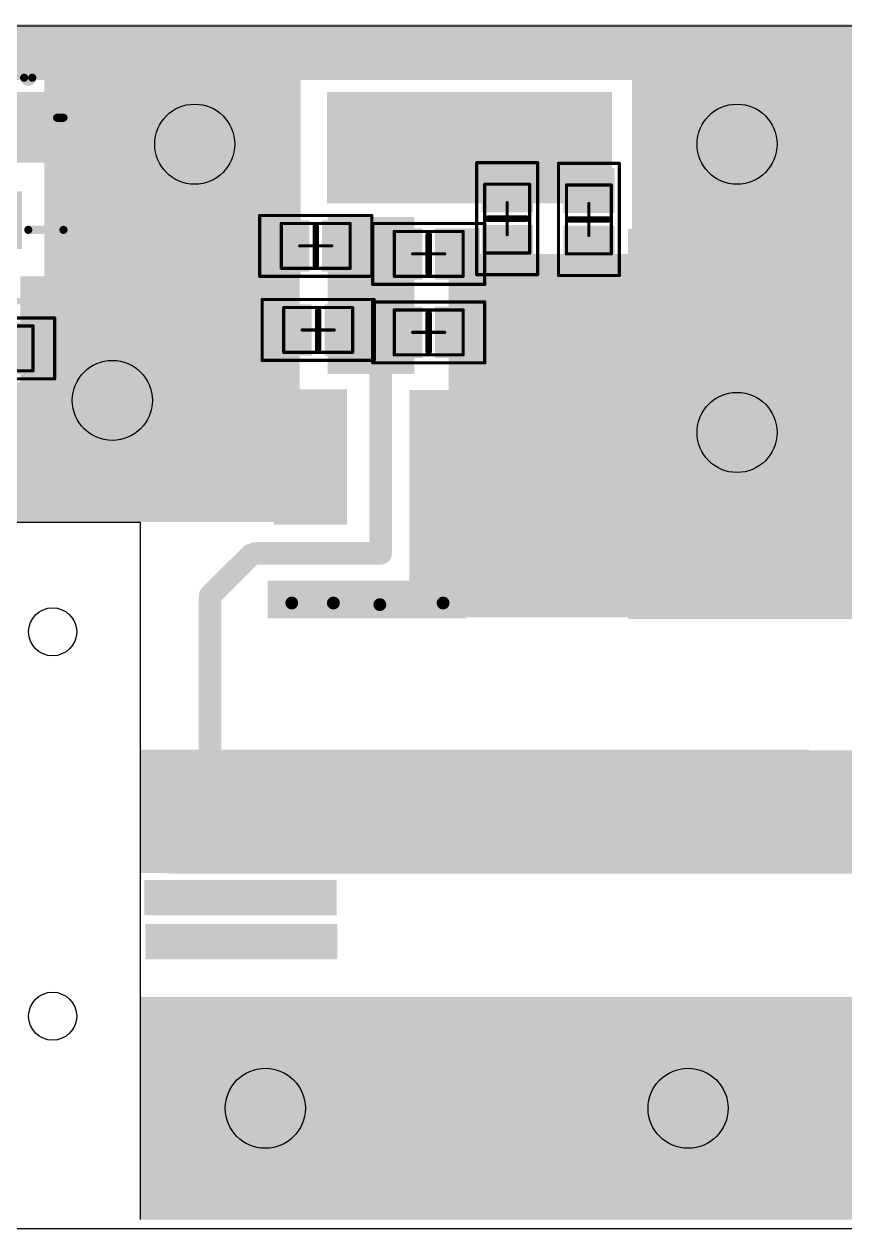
# Model space of a CAD drawing. Extents: x 280 to 426, y 216 to 306.
# Drawn here: x 375.56 to 401.18, y 216.01 to 253.63 of the extents above; entities that cross this region are included whole.
import ezdxf

# ---------------------------------------------------------------- set-up
doc = ezdxf.new("R2010")
doc.units = 0
doc.header["$MEASUREMENT"] = 0
doc.layers.get('0').update_dxf_attribs({"linetype": 'CONTINUOUS'})
for name, color, linetype in [('MECHANICAL13', 56, 'CONTINUOUS'), ('MECHANICAL15', 56, 'CONTINUOUS'), ('MULTILAYER', 9, 'CONTINUOUS'), ('TOPLAYER', 1, 'CONTINUOUS'), ('TOPOVERLAY', 2, 'CONTINUOUS'), ('TOPPASTE', 8, 'CONTINUOUS'), ('TOPSOLDER', 216, 'CONTINUOUS')]:
    doc.layers.add(name, color=color, linetype=linetype)

# ---------------------------------------------------------------- blocks, each defined once
blk = doc.blocks.new('6_0805_N_3')
at = {"layer": 'MECHANICAL13', "const_width": 0.1}
for points in [[(-1.074999, 0.700004), (1.075002, 0.700004)], [(-1.074999, -0.699996), (-1.074999, 0.700004)], [(1.075002, -0.699996), (1.075002, 0.700004)], [(-1.074999, -0.699996), (1.075002, -0.699996)]]:
    blk.add_lwpolyline(points, dxfattribs=at)
at = {"layer": 'MECHANICAL13', "const_width": 0.05}
for points in [[(-1.099998, 0.700004, 1), (-1.05, 0.700004, 1)], [(-1.099998, 0.700004, 1), (-1.05, 0.700004, 1)], [(1.050003, 0.700004, 1), (1.1, 0.700004, 1)], [(1.050003, 0.700004, 1), (1.1, 0.700004, 1)], [(-1.099998, -0.699996, 1), (-1.05, -0.699996, 1)], [(-1.099998, -0.699996, 1), (-1.05, -0.699996, 1)], [(1.050003, -0.699996, 1), (1.1, -0.699996, 1)], [(1.050003, -0.699996, 1), (1.1, -0.699996, 1)]]:
    blk.add_lwpolyline(points, format="xyb", close=True, dxfattribs=at)
at = {"layer": 'MECHANICAL15', "const_width": 0.1}
for points in [[(-1.749999, 0.950003), (1.750002, 0.950003)], [(-1.749999, -0.949996), (-1.749999, 0.950003)], [(1.750002, -0.949996), (1.750002, 0.950003)], [(0.000003, -0.499996), (0.000003, 0.500004)], [(-0.499999, 0.000003), (0.500002, 0.000003)], [(-1.749999, -0.949996), (1.750002, -0.949996)]]:
    blk.add_lwpolyline(points, dxfattribs=at)
at = {"layer": 'MECHANICAL15', "const_width": 0.05}
for points in [[(-1.774998, 0.950003, 1), (-1.725, 0.950003, 1)], [(-1.774998, 0.950003, 1), (-1.725, 0.950003, 1)], [(1.725003, 0.950003, 1), (1.775, 0.950003, 1)], [(1.725003, 0.950003, 1), (1.775, 0.950003, 1)], [(-0.024996, 0.500004, 1), (0.025001, 0.500004, 1)], [(-0.524998, 0.000003, 1), (-0.475, 0.000003, 1)], [(0.475003, 0.000003, 1), (0.525, 0.000003, 1)], [(-0.024996, -0.499996, 1), (0.025001, -0.499996, 1)], [(-1.774998, -0.949996, 1), (-1.725, -0.949996, 1)], [(-1.774998, -0.949996, 1), (-1.725, -0.949996, 1)], [(1.725003, -0.949996, 1), (1.775, -0.949996, 1)], [(1.725003, -0.949996, 1), (1.775, -0.949996, 1)]]:
    blk.add_lwpolyline(points, format="xyb", close=True, dxfattribs=at)
at = {"layer": 'TOPLAYER'}
for points in [[(-0.299999, -0.699996), (-0.299999, 0.700001), (-1.499997, -0.699996), (-1.499997, 0.700001)], [(1.5, -0.699996), (1.5, 0.700001), (0.300002, -0.699996), (0.300002, 0.700001)]]:
    blk.add_solid(points, dxfattribs=at)
at = {"layer": 'TOPOVERLAY', "const_width": 0.2}
blk.add_lwpolyline([(0, -0.599999), (0, 0.599999)], dxfattribs=at)
at = {"layer": 'TOPOVERLAY', "const_width": 0.1}
for points in [[(-0.05, 0.599999, 1), (0.05, 0.599999, 1)], [(-0.05, -0.599999, 1), (0.05, -0.599999, 1)]]:
    blk.add_lwpolyline(points, format="xyb", close=True, dxfattribs=at)
at = {"layer": 'TOPPASTE'}
for points in [[(-0.299999, -0.699996), (-0.299999, 0.700001), (-1.499997, -0.699996), (-1.499997, 0.700001)], [(1.5, -0.699996), (1.5, 0.700001), (0.300002, -0.699996), (0.300002, 0.700001)]]:
    blk.add_solid(points, dxfattribs=at)
at = {"layer": 'TOPSOLDER'}
for points in [[(-0.198399, -0.801596), (-0.198399, 0.801601), (-1.601597, -0.801596), (-1.601597, 0.801601)], [(1.6016, -0.801596), (1.6016, 0.801601), (0.198402, -0.801596), (0.198402, 0.801601)]]:
    blk.add_solid(points, dxfattribs=at)
blk = doc.blocks.new('RES_ADJ_SMD_3PIN_V_L4_80_3')
at = {"layer": 'TOPLAYER'}
for points in [[(-0.599935, 0.449961), (-0.599935, 2.449957), (-1.899933, 0.449961), (-1.899933, 2.449957)], [(1.899933, 0.449961), (1.899933, 2.449957), (0.599935, 0.449961), (0.599935, 2.449957)], [(0.999998, -2.249957), (0.999998, -0.649961), (-0.999998, -2.249957), (-0.999998, -0.649961)]]:
    blk.add_solid(points, dxfattribs=at)
at = {"layer": 'TOPOVERLAY'}
for points, const_width in [([(1.426972, 2.999867, 1), (1.172972, 2.999867, 1)], 0.254), ([(1.109472, 2.999867, 1), (1.236472, 2.999867, 1)], 0.127), ([(1.363472, 2.999867, 1), (1.490472, 2.999867, 1)], 0.127), ([(-2.463521, 1.750009, 1), (-2.336521, 1.750009, 1)], 0.127), ([(-2.463495, 1.750009, 1), (-2.336495, 1.750009, 1)], 0.127), ([(-2.263496, 1.750009, 1), (-2.136496, 1.750009, 1)], 0.127), ([(-0.363499, 1.75006, 1), (-0.236499, 1.75006, 1)], 0.127), ([(0.236499, 1.75006, 1), (0.363499, 1.75006, 1)], 0.127), ([(2.136496, 1.750035, 1), (2.263496, 1.750035, 1)], 0.127), ([(2.336495, 1.750035, 1), (2.463495, 1.750035, 1)], 0.127), ([(2.336495, 1.749984, 1), (2.463495, 1.749984, 1)], 0.127), ([(-2.463521, -1.750035, 1), (-2.336521, -1.750035, 1)], 0.127), ([(-2.463521, -1.750035, 1), (-2.336521, -1.750035, 1)], 0.127), ([(-1.363523, -1.750035, 1), (-1.236523, -1.750035, 1)], 0.127), ([(1.236497, -1.750035, 1), (1.363497, -1.750035, 1)], 0.127), ([(2.336495, -1.750035, 1), (2.463495, -1.750035, 1)], 0.127), ([(2.336495, -1.75006, 1), (2.463495, -1.75006, 1)], 0.127)]:
    blk.add_lwpolyline(points, format="xyb", close=True, dxfattribs=dict(at, const_width=const_width))
at = {"layer": 'TOPOVERLAY', "const_width": 0.254}
for points in [[(-2.400021, -1.750035), (-2.400021, 1.750009)], [(-2.399995, 1.750009), (-2.199996, 1.750009)], [(-0.299999, 1.75006), (0.299999, 1.75006)], [(2.199996, 1.750035), (2.399995, 1.750035)], [(2.399995, -1.75006), (2.399995, 1.749984)], [(-2.400021, -1.750035), (-1.300023, -1.750035)], [(1.299997, -1.750035), (2.399995, -1.750035)]]:
    blk.add_lwpolyline(points, dxfattribs=at)
at = {"layer": 'TOPPASTE'}
for points in [[(-0.599935, 0.449961), (-0.599935, 2.449957), (-1.899933, 0.449961), (-1.899933, 2.449957)], [(1.899933, 0.449961), (1.899933, 2.449957), (0.599935, 0.449961), (0.599935, 2.449957)], [(0.999998, -2.249957), (0.999998, -0.649961), (-0.999998, -2.249957), (-0.999998, -0.649961)]]:
    blk.add_solid(points, dxfattribs=at)
at = {"layer": 'TOPSOLDER'}
for points in [[(-0.498335, 0.348361), (-0.498335, 2.551557), (-2.001533, 0.348361), (-2.001533, 2.551557)], [(2.001533, 0.348361), (2.001533, 2.551557), (0.498335, 0.348361), (0.498335, 2.551557)], [(1.101598, -2.351557), (1.101598, -0.548361), (-1.101598, -2.351557), (-1.101598, -0.548361)]]:
    blk.add_solid(points, dxfattribs=at)
blk = doc.blocks.new('6_0805_N_10')
at = {"layer": 'MECHANICAL13', "const_width": 0.1}
for points in [[(1.075002, 0.700004), (-1.074999, 0.700004)], [(-1.074999, -0.699996), (-1.074999, 0.700004)], [(1.075002, -0.699996), (1.075002, 0.700004)], [(1.075002, -0.699996), (-1.074999, -0.699996)]]:
    blk.add_lwpolyline(points, dxfattribs=at)
at = {"layer": 'MECHANICAL13', "const_width": 0.05}
for points in [[(-1.099998, 0.700004, 1), (-1.05, 0.700004, 1)], [(-1.099998, 0.700004, 1), (-1.05, 0.700004, 1)], [(1.050003, 0.700004, 1), (1.1, 0.700004, 1)], [(1.050003, 0.700004, 1), (1.1, 0.700004, 1)], [(-1.099998, -0.699996, 1), (-1.05, -0.699996, 1)], [(-1.099998, -0.699996, 1), (-1.05, -0.699996, 1)], [(1.050003, -0.699996, 1), (1.1, -0.699996, 1)], [(1.050003, -0.699996, 1), (1.1, -0.699996, 1)]]:
    blk.add_lwpolyline(points, format="xyb", close=True, dxfattribs=at)
at = {"layer": 'MECHANICAL15', "const_width": 0.1}
for points in [[(1.750002, 0.950003), (-1.749999, 0.950003)], [(-1.749999, -0.949996), (-1.749999, 0.950003)], [(1.750002, -0.949996), (1.750002, 0.950003)], [(0.000003, -0.499996), (0.000003, 0.500004)], [(0.500002, 0.000003), (-0.499999, 0.000003)], [(1.750002, -0.949996), (-1.749999, -0.949996)]]:
    blk.add_lwpolyline(points, dxfattribs=at)
at = {"layer": 'MECHANICAL15', "const_width": 0.05}
for points in [[(-1.774998, 0.950003, 1), (-1.725, 0.950003, 1)], [(-1.774998, 0.950003, 1), (-1.725, 0.950003, 1)], [(1.725003, 0.950003, 1), (1.775, 0.950003, 1)], [(1.725003, 0.950003, 1), (1.775, 0.950003, 1)], [(-0.024996, 0.500004, 1), (0.025001, 0.500004, 1)], [(-0.524998, 0.000003, 1), (-0.475, 0.000003, 1)], [(0.475003, 0.000003, 1), (0.525, 0.000003, 1)], [(-0.024996, -0.499996, 1), (0.025001, -0.499996, 1)], [(-1.774998, -0.949996, 1), (-1.725, -0.949996, 1)], [(-1.774998, -0.949996, 1), (-1.725, -0.949996, 1)], [(1.725003, -0.949996, 1), (1.775, -0.949996, 1)], [(1.725003, -0.949996, 1), (1.775, -0.949996, 1)]]:
    blk.add_lwpolyline(points, format="xyb", close=True, dxfattribs=at)
at = {"layer": 'TOPLAYER'}
for points in [[(-0.299999, -0.699996), (-0.299999, 0.700001), (-1.499997, -0.699996), (-1.499997, 0.700001)], [(1.5, -0.699996), (1.5, 0.700001), (0.300002, -0.699996), (0.300002, 0.700001)]]:
    blk.add_solid(points, dxfattribs=at)
at = {"layer": 'TOPOVERLAY', "const_width": 0.2}
blk.add_lwpolyline([(0, -0.599999), (0, 0.599999)], dxfattribs=at)
at = {"layer": 'TOPOVERLAY', "const_width": 0.1}
for points in [[(-0.05, 0.599999, 1), (0.05, 0.599999, 1)], [(-0.05, -0.599999, 1), (0.05, -0.599999, 1)]]:
    blk.add_lwpolyline(points, format="xyb", close=True, dxfattribs=at)
at = {"layer": 'TOPPASTE'}
for points in [[(-0.299999, -0.699996), (-0.299999, 0.700001), (-1.499997, -0.699996), (-1.499997, 0.700001)], [(1.5, -0.699996), (1.5, 0.700001), (0.300002, -0.699996), (0.300002, 0.700001)]]:
    blk.add_solid(points, dxfattribs=at)
at = {"layer": 'TOPSOLDER'}
for points in [[(-0.198399, -0.801596), (-0.198399, 0.801601), (-1.601597, -0.801596), (-1.601597, 0.801601)], [(1.6016, -0.801596), (1.6016, 0.801601), (0.198402, -0.801596), (0.198402, 0.801601)]]:
    blk.add_solid(points, dxfattribs=at)
blk = doc.blocks.new('6_0805_N_11')
at = {"layer": 'MECHANICAL13', "const_width": 0.1}
for points in [[(1.075002, 0.700004), (-1.074999, 0.700004)], [(-1.074999, -0.699996), (-1.074999, 0.700004)], [(1.075002, -0.699996), (1.075002, 0.700004)], [(1.075002, -0.699996), (-1.074999, -0.699996)]]:
    blk.add_lwpolyline(points, dxfattribs=at)
at = {"layer": 'MECHANICAL13', "const_width": 0.05}
for points in [[(-1.099998, 0.700004, 1), (-1.05, 0.700004, 1)], [(-1.099998, 0.700004, 1), (-1.05, 0.700004, 1)], [(1.050003, 0.700004, 1), (1.1, 0.700004, 1)], [(1.050003, 0.700004, 1), (1.1, 0.700004, 1)], [(-1.099998, -0.699996, 1), (-1.05, -0.699996, 1)], [(-1.099998, -0.699996, 1), (-1.05, -0.699996, 1)], [(1.050003, -0.699996, 1), (1.1, -0.699996, 1)], [(1.050003, -0.699996, 1), (1.1, -0.699996, 1)]]:
    blk.add_lwpolyline(points, format="xyb", close=True, dxfattribs=at)
at = {"layer": 'MECHANICAL15', "const_width": 0.1}
for points in [[(1.750002, 0.950003), (-1.749999, 0.950003)], [(-1.749999, -0.949996), (-1.749999, 0.950003)], [(1.750002, -0.949996), (1.750002, 0.950003)], [(0.000003, -0.499996), (0.000003, 0.500004)], [(0.500002, 0.000003), (-0.499999, 0.000003)], [(1.750002, -0.949996), (-1.749999, -0.949996)]]:
    blk.add_lwpolyline(points, dxfattribs=at)
at = {"layer": 'MECHANICAL15', "const_width": 0.05}
for points in [[(-1.774998, 0.950003, 1), (-1.725, 0.950003, 1)], [(-1.774998, 0.950003, 1), (-1.725, 0.950003, 1)], [(1.725003, 0.950003, 1), (1.775, 0.950003, 1)], [(1.725003, 0.950003, 1), (1.775, 0.950003, 1)], [(-0.024996, 0.500004, 1), (0.025001, 0.500004, 1)], [(-0.524998, 0.000003, 1), (-0.475, 0.000003, 1)], [(0.475003, 0.000003, 1), (0.525, 0.000003, 1)], [(-0.024996, -0.499996, 1), (0.025001, -0.499996, 1)], [(-1.774998, -0.949996, 1), (-1.725, -0.949996, 1)], [(-1.774998, -0.949996, 1), (-1.725, -0.949996, 1)], [(1.725003, -0.949996, 1), (1.775, -0.949996, 1)], [(1.725003, -0.949996, 1), (1.775, -0.949996, 1)]]:
    blk.add_lwpolyline(points, format="xyb", close=True, dxfattribs=at)
at = {"layer": 'TOPLAYER'}
for points in [[(-0.299999, -0.699996), (-0.299999, 0.700001), (-1.499997, -0.699996), (-1.499997, 0.700001)], [(1.5, -0.699996), (1.5, 0.700001), (0.300002, -0.699996), (0.300002, 0.700001)]]:
    blk.add_solid(points, dxfattribs=at)
at = {"layer": 'TOPOVERLAY', "const_width": 0.2}
blk.add_lwpolyline([(0, -0.599999), (0, 0.599999)], dxfattribs=at)
at = {"layer": 'TOPOVERLAY', "const_width": 0.1}
for points in [[(-0.05, 0.599999, 1), (0.05, 0.599999, 1)], [(-0.05, -0.599999, 1), (0.05, -0.599999, 1)]]:
    blk.add_lwpolyline(points, format="xyb", close=True, dxfattribs=at)
at = {"layer": 'TOPPASTE'}
for points in [[(-0.299999, -0.699996), (-0.299999, 0.700001), (-1.499997, -0.699996), (-1.499997, 0.700001)], [(1.5, -0.699996), (1.5, 0.700001), (0.300002, -0.699996), (0.300002, 0.700001)]]:
    blk.add_solid(points, dxfattribs=at)
at = {"layer": 'TOPSOLDER'}
for points in [[(-0.198399, -0.801596), (-0.198399, 0.801601), (-1.601597, -0.801596), (-1.601597, 0.801601)], [(1.6016, -0.801596), (1.6016, 0.801601), (0.198402, -0.801596), (0.198402, 0.801601)]]:
    blk.add_solid(points, dxfattribs=at)
blk = doc.blocks.new('6_0805_N_12')
at = {"layer": 'MECHANICAL13', "const_width": 0.1}
for points in [[(1.075002, 0.700004), (-1.074999, 0.700004)], [(-1.074999, 0.700004), (-1.074999, -0.699996)], [(1.075002, 0.700004), (1.075002, -0.699996)], [(1.075002, -0.699996), (-1.074999, -0.699996)]]:
    blk.add_lwpolyline(points, dxfattribs=at)
at = {"layer": 'MECHANICAL13', "const_width": 0.05}
for points in [[(-1.099998, 0.700004, 1), (-1.05, 0.700004, 1)], [(-1.099998, 0.700004, 1), (-1.05, 0.700004, 1)], [(1.050003, 0.700004, 1), (1.1, 0.700004, 1)], [(1.050003, 0.700004, 1), (1.1, 0.700004, 1)], [(-1.099998, -0.699996, 1), (-1.05, -0.699996, 1)], [(-1.099998, -0.699996, 1), (-1.05, -0.699996, 1)], [(1.050003, -0.699996, 1), (1.1, -0.699996, 1)], [(1.050003, -0.699996, 1), (1.1, -0.699996, 1)]]:
    blk.add_lwpolyline(points, format="xyb", close=True, dxfattribs=at)
at = {"layer": 'MECHANICAL15', "const_width": 0.1}
for points in [[(1.750002, 0.950003), (-1.749999, 0.950003)], [(-1.749999, 0.950003), (-1.749999, -0.949996)], [(1.750002, 0.950003), (1.750002, -0.949996)], [(0.000003, 0.500004), (0.000003, -0.499996)], [(0.500002, 0.000003), (-0.499999, 0.000003)], [(1.750002, -0.949996), (-1.749999, -0.949996)]]:
    blk.add_lwpolyline(points, dxfattribs=at)
at = {"layer": 'MECHANICAL15', "const_width": 0.05}
for points in [[(-1.774998, 0.950003, 1), (-1.725, 0.950003, 1)], [(-1.774998, 0.950003, 1), (-1.725, 0.950003, 1)], [(1.725003, 0.950003, 1), (1.775, 0.950003, 1)], [(1.725003, 0.950003, 1), (1.775, 0.950003, 1)], [(-0.024996, 0.500004, 1), (0.025001, 0.500004, 1)], [(-0.524998, 0.000003, 1), (-0.475, 0.000003, 1)], [(0.475003, 0.000003, 1), (0.525, 0.000003, 1)], [(-0.024996, -0.499996, 1), (0.025001, -0.499996, 1)], [(-1.774998, -0.949996, 1), (-1.725, -0.949996, 1)], [(-1.774998, -0.949996, 1), (-1.725, -0.949996, 1)], [(1.725003, -0.949996, 1), (1.775, -0.949996, 1)], [(1.725003, -0.949996, 1), (1.775, -0.949996, 1)]]:
    blk.add_lwpolyline(points, format="xyb", close=True, dxfattribs=at)
at = {"layer": 'TOPLAYER'}
for points in [[(-0.299999, -0.699996), (-0.299999, 0.700001), (-1.499997, -0.699996), (-1.499997, 0.700001)], [(1.5, -0.699996), (1.5, 0.700001), (0.300002, -0.699996), (0.300002, 0.700001)]]:
    blk.add_solid(points, dxfattribs=at)
at = {"layer": 'TOPOVERLAY', "const_width": 0.2}
blk.add_lwpolyline([(0, 0.599999), (0, -0.599999)], dxfattribs=at)
at = {"layer": 'TOPOVERLAY', "const_width": 0.1}
for points in [[(-0.05, 0.599999, 1), (0.05, 0.599999, 1)], [(-0.05, -0.599999, 1), (0.05, -0.599999, 1)]]:
    blk.add_lwpolyline(points, format="xyb", close=True, dxfattribs=at)
at = {"layer": 'TOPPASTE'}
for points in [[(-0.299999, -0.699996), (-0.299999, 0.700001), (-1.499997, -0.699996), (-1.499997, 0.700001)], [(1.5, -0.699996), (1.5, 0.700001), (0.300002, -0.699996), (0.300002, 0.700001)]]:
    blk.add_solid(points, dxfattribs=at)
at = {"layer": 'TOPSOLDER'}
for points in [[(-0.198399, -0.801596), (-0.198399, 0.801601), (-1.601597, -0.801596), (-1.601597, 0.801601)], [(1.6016, -0.801596), (1.6016, 0.801601), (0.198402, -0.801596), (0.198402, 0.801601)]]:
    blk.add_solid(points, dxfattribs=at)
blk = doc.blocks.new('6_0805_N_13')
at = {"layer": 'MECHANICAL13', "const_width": 0.1}
for points in [[(1.075002, 0.700004), (-1.074999, 0.700004)], [(-1.074999, 0.700004), (-1.074999, -0.699996)], [(1.075002, 0.700004), (1.075002, -0.699996)], [(1.075002, -0.699996), (-1.074999, -0.699996)]]:
    blk.add_lwpolyline(points, dxfattribs=at)
at = {"layer": 'MECHANICAL13', "const_width": 0.05}
for points in [[(-1.099998, 0.700004, 1), (-1.05, 0.700004, 1)], [(-1.099998, 0.700004, 1), (-1.05, 0.700004, 1)], [(1.050003, 0.700004, 1), (1.1, 0.700004, 1)], [(1.050003, 0.700004, 1), (1.1, 0.700004, 1)], [(-1.099998, -0.699996, 1), (-1.05, -0.699996, 1)], [(-1.099998, -0.699996, 1), (-1.05, -0.699996, 1)], [(1.050003, -0.699996, 1), (1.1, -0.699996, 1)], [(1.050003, -0.699996, 1), (1.1, -0.699996, 1)]]:
    blk.add_lwpolyline(points, format="xyb", close=True, dxfattribs=at)
at = {"layer": 'MECHANICAL15', "const_width": 0.1}
for points in [[(1.750002, 0.950003), (-1.749999, 0.950003)], [(-1.749999, 0.950003), (-1.749999, -0.949996)], [(1.750002, 0.950003), (1.750002, -0.949996)], [(0.000003, 0.500004), (0.000003, -0.499996)], [(0.500002, 0.000003), (-0.499999, 0.000003)], [(1.750002, -0.949996), (-1.749999, -0.949996)]]:
    blk.add_lwpolyline(points, dxfattribs=at)
at = {"layer": 'MECHANICAL15', "const_width": 0.05}
for points in [[(-1.774998, 0.950003, 1), (-1.725, 0.950003, 1)], [(-1.774998, 0.950003, 1), (-1.725, 0.950003, 1)], [(1.725003, 0.950003, 1), (1.775, 0.950003, 1)], [(1.725003, 0.950003, 1), (1.775, 0.950003, 1)], [(-0.024996, 0.500004, 1), (0.025001, 0.500004, 1)], [(-0.524998, 0.000003, 1), (-0.475, 0.000003, 1)], [(0.475003, 0.000003, 1), (0.525, 0.000003, 1)], [(-0.024996, -0.499996, 1), (0.025001, -0.499996, 1)], [(-1.774998, -0.949996, 1), (-1.725, -0.949996, 1)], [(-1.774998, -0.949996, 1), (-1.725, -0.949996, 1)], [(1.725003, -0.949996, 1), (1.775, -0.949996, 1)], [(1.725003, -0.949996, 1), (1.775, -0.949996, 1)]]:
    blk.add_lwpolyline(points, format="xyb", close=True, dxfattribs=at)
at = {"layer": 'TOPLAYER'}
for points in [[(-0.299999, -0.699996), (-0.299999, 0.700001), (-1.499997, -0.699996), (-1.499997, 0.700001)], [(1.5, -0.699996), (1.5, 0.700001), (0.300002, -0.699996), (0.300002, 0.700001)]]:
    blk.add_solid(points, dxfattribs=at)
at = {"layer": 'TOPOVERLAY', "const_width": 0.2}
blk.add_lwpolyline([(0, 0.599999), (0, -0.599999)], dxfattribs=at)
at = {"layer": 'TOPOVERLAY', "const_width": 0.1}
for points in [[(-0.05, 0.599999, 1), (0.05, 0.599999, 1)], [(-0.05, -0.599999, 1), (0.05, -0.599999, 1)]]:
    blk.add_lwpolyline(points, format="xyb", close=True, dxfattribs=at)
at = {"layer": 'TOPPASTE'}
for points in [[(-0.299999, -0.699996), (-0.299999, 0.700001), (-1.499997, -0.699996), (-1.499997, 0.700001)], [(1.5, -0.699996), (1.5, 0.700001), (0.300002, -0.699996), (0.300002, 0.700001)]]:
    blk.add_solid(points, dxfattribs=at)
at = {"layer": 'TOPSOLDER'}
for points in [[(-0.198399, -0.801596), (-0.198399, 0.801601), (-1.601597, -0.801596), (-1.601597, 0.801601)], [(1.6016, -0.801596), (1.6016, 0.801601), (0.198402, -0.801596), (0.198402, 0.801601)]]:
    blk.add_solid(points, dxfattribs=at)
blk = doc.blocks.new('6_0805_N_14')
at = {"layer": 'MECHANICAL13', "const_width": 0.1}
for points in [[(1.075002, 0.700004), (-1.074999, 0.700004)], [(-1.074999, 0.700004), (-1.074999, -0.699996)], [(1.075002, 0.700004), (1.075002, -0.699996)], [(1.075002, -0.699996), (-1.074999, -0.699996)]]:
    blk.add_lwpolyline(points, dxfattribs=at)
at = {"layer": 'MECHANICAL13', "const_width": 0.05}
for points in [[(-1.099998, 0.700004, 1), (-1.05, 0.700004, 1)], [(-1.099998, 0.700004, 1), (-1.05, 0.700004, 1)], [(1.050003, 0.700004, 1), (1.1, 0.700004, 1)], [(1.050003, 0.700004, 1), (1.1, 0.700004, 1)], [(-1.099998, -0.699996, 1), (-1.05, -0.699996, 1)], [(-1.099998, -0.699996, 1), (-1.05, -0.699996, 1)], [(1.050003, -0.699996, 1), (1.1, -0.699996, 1)], [(1.050003, -0.699996, 1), (1.1, -0.699996, 1)]]:
    blk.add_lwpolyline(points, format="xyb", close=True, dxfattribs=at)
at = {"layer": 'MECHANICAL15', "const_width": 0.1}
for points in [[(1.750002, 0.950003), (-1.749999, 0.950003)], [(-1.749999, 0.950003), (-1.749999, -0.949996)], [(1.750002, 0.950003), (1.750002, -0.949996)], [(0.000003, 0.500004), (0.000003, -0.499996)], [(0.500002, 0.000003), (-0.499999, 0.000003)], [(1.750002, -0.949996), (-1.749999, -0.949996)]]:
    blk.add_lwpolyline(points, dxfattribs=at)
at = {"layer": 'MECHANICAL15', "const_width": 0.05}
for points in [[(-1.774998, 0.950003, 1), (-1.725, 0.950003, 1)], [(-1.774998, 0.950003, 1), (-1.725, 0.950003, 1)], [(1.725003, 0.950003, 1), (1.775, 0.950003, 1)], [(1.725003, 0.950003, 1), (1.775, 0.950003, 1)], [(-0.024996, 0.500004, 1), (0.025001, 0.500004, 1)], [(-0.524998, 0.000003, 1), (-0.475, 0.000003, 1)], [(0.475003, 0.000003, 1), (0.525, 0.000003, 1)], [(-0.024996, -0.499996, 1), (0.025001, -0.499996, 1)], [(-1.774998, -0.949996, 1), (-1.725, -0.949996, 1)], [(-1.774998, -0.949996, 1), (-1.725, -0.949996, 1)], [(1.725003, -0.949996, 1), (1.775, -0.949996, 1)], [(1.725003, -0.949996, 1), (1.775, -0.949996, 1)]]:
    blk.add_lwpolyline(points, format="xyb", close=True, dxfattribs=at)
at = {"layer": 'TOPLAYER'}
for points in [[(-0.299999, -0.699996), (-0.299999, 0.700001), (-1.499997, -0.699996), (-1.499997, 0.700001)], [(1.5, -0.699996), (1.5, 0.700001), (0.300002, -0.699996), (0.300002, 0.700001)]]:
    blk.add_solid(points, dxfattribs=at)
at = {"layer": 'TOPOVERLAY', "const_width": 0.2}
blk.add_lwpolyline([(0, 0.599999), (0, -0.599999)], dxfattribs=at)
at = {"layer": 'TOPOVERLAY', "const_width": 0.1}
for points in [[(-0.05, 0.599999, 1), (0.05, 0.599999, 1)], [(-0.05, -0.599999, 1), (0.05, -0.599999, 1)]]:
    blk.add_lwpolyline(points, format="xyb", close=True, dxfattribs=at)
at = {"layer": 'TOPPASTE'}
for points in [[(-0.299999, -0.699996), (-0.299999, 0.700001), (-1.499997, -0.699996), (-1.499997, 0.700001)], [(1.5, -0.699996), (1.5, 0.700001), (0.300002, -0.699996), (0.300002, 0.700001)]]:
    blk.add_solid(points, dxfattribs=at)
at = {"layer": 'TOPSOLDER'}
for points in [[(-0.198399, -0.801596), (-0.198399, 0.801601), (-1.601597, -0.801596), (-1.601597, 0.801601)], [(1.6016, -0.801596), (1.6016, 0.801601), (0.198402, -0.801596), (0.198402, 0.801601)]]:
    blk.add_solid(points, dxfattribs=at)
blk = doc.blocks.new('6_0805_N_15')
at = {"layer": 'MECHANICAL13', "const_width": 0.1}
for points in [[(1.075002, 0.700004), (-1.074999, 0.700004)], [(-1.074999, 0.700004), (-1.074999, -0.699996)], [(1.075002, 0.700004), (1.075002, -0.699996)], [(1.075002, -0.699996), (-1.074999, -0.699996)]]:
    blk.add_lwpolyline(points, dxfattribs=at)
at = {"layer": 'MECHANICAL13', "const_width": 0.05}
for points in [[(-1.099998, 0.700004, 1), (-1.05, 0.700004, 1)], [(-1.099998, 0.700004, 1), (-1.05, 0.700004, 1)], [(1.050003, 0.700004, 1), (1.1, 0.700004, 1)], [(1.050003, 0.700004, 1), (1.1, 0.700004, 1)], [(-1.099998, -0.699996, 1), (-1.05, -0.699996, 1)], [(-1.099998, -0.699996, 1), (-1.05, -0.699996, 1)], [(1.050003, -0.699996, 1), (1.1, -0.699996, 1)], [(1.050003, -0.699996, 1), (1.1, -0.699996, 1)]]:
    blk.add_lwpolyline(points, format="xyb", close=True, dxfattribs=at)
at = {"layer": 'MECHANICAL15', "const_width": 0.1}
for points in [[(1.750002, 0.950003), (-1.749999, 0.950003)], [(-1.749999, 0.950003), (-1.749999, -0.949996)], [(1.750002, 0.950003), (1.750002, -0.949996)], [(0.000003, 0.500004), (0.000003, -0.499996)], [(0.500002, 0.000003), (-0.499999, 0.000003)], [(1.750002, -0.949996), (-1.749999, -0.949996)]]:
    blk.add_lwpolyline(points, dxfattribs=at)
at = {"layer": 'MECHANICAL15', "const_width": 0.05}
for points in [[(-1.774998, 0.950003, 1), (-1.725, 0.950003, 1)], [(-1.774998, 0.950003, 1), (-1.725, 0.950003, 1)], [(1.725003, 0.950003, 1), (1.775, 0.950003, 1)], [(1.725003, 0.950003, 1), (1.775, 0.950003, 1)], [(-0.024996, 0.500004, 1), (0.025001, 0.500004, 1)], [(-0.524998, 0.000003, 1), (-0.475, 0.000003, 1)], [(0.475003, 0.000003, 1), (0.525, 0.000003, 1)], [(-0.024996, -0.499996, 1), (0.025001, -0.499996, 1)], [(-1.774998, -0.949996, 1), (-1.725, -0.949996, 1)], [(-1.774998, -0.949996, 1), (-1.725, -0.949996, 1)], [(1.725003, -0.949996, 1), (1.775, -0.949996, 1)], [(1.725003, -0.949996, 1), (1.775, -0.949996, 1)]]:
    blk.add_lwpolyline(points, format="xyb", close=True, dxfattribs=at)
at = {"layer": 'TOPLAYER'}
for points in [[(-0.299999, -0.699996), (-0.299999, 0.700001), (-1.499997, -0.699996), (-1.499997, 0.700001)], [(1.5, -0.699996), (1.5, 0.700001), (0.300002, -0.699996), (0.300002, 0.700001)]]:
    blk.add_solid(points, dxfattribs=at)
at = {"layer": 'TOPOVERLAY', "const_width": 0.2}
blk.add_lwpolyline([(0, 0.599999), (0, -0.599999)], dxfattribs=at)
at = {"layer": 'TOPOVERLAY', "const_width": 0.1}
for points in [[(-0.05, 0.599999, 1), (0.05, 0.599999, 1)], [(-0.05, -0.599999, 1), (0.05, -0.599999, 1)]]:
    blk.add_lwpolyline(points, format="xyb", close=True, dxfattribs=at)
at = {"layer": 'TOPPASTE'}
for points in [[(-0.299999, -0.699996), (-0.299999, 0.700001), (-1.499997, -0.699996), (-1.499997, 0.700001)], [(1.5, -0.699996), (1.5, 0.700001), (0.300002, -0.699996), (0.300002, 0.700001)]]:
    blk.add_solid(points, dxfattribs=at)
at = {"layer": 'TOPSOLDER'}
for points in [[(-0.198399, -0.801596), (-0.198399, 0.801601), (-1.601597, -0.801596), (-1.601597, 0.801601)], [(1.6016, -0.801596), (1.6016, 0.801601), (0.198402, -0.801596), (0.198402, 0.801601)]]:
    blk.add_solid(points, dxfattribs=at)

msp = doc.modelspace()

# ---------------------------------------------------------------- linework, layer by layer
at = {"linetype": 'Continuous'}
for p in [(373.963, 238.076), (379.188, 216.301)]:
    msp.add_line(p, (379.188, 238.076), dxfattribs=at)
msp.add_lwpolyline([(279.935, 253.575), (426.074, 253.575), (426.074, 216.01), (279.935, 216.01)], close=True, dxfattribs=at)
at = {"color": 3, "linetype": 'Continuous'}
for centre in [(380.885, 249.876), (397.813, 249.876), (378.313, 241.876), (397.813, 240.876), (383.088, 219.776), (396.285, 219.776)]:
    msp.add_circle(centre, 1.25, dxfattribs=at)
at = {"color": 1, "linetype": 'Continuous'}
for centre in [(376.45, 234.651), (376.45, 222.651)]:
    msp.add_circle(centre, 0.75, dxfattribs=at)
at = {"layer": 'MULTILAYER'}
for points, const_width in [([(375.84, 252.751, 1), (376.14, 252.751, 1)], 0.3), ([(378.143, 252.751, 1), (378.443, 252.751, 1)], 0.3), ([(380.446, 252.751, 1), (380.746, 252.751, 1)], 0.3), ([(382.749, 252.751, 1), (383.049, 252.751, 1)], 0.3), ([(385.052, 252.751, 1), (385.352, 252.751, 1)], 0.3), ([(387.354, 252.751, 1), (387.654, 252.751, 1)], 0.3), ([(389.657, 252.751, 1), (389.957, 252.751, 1)], 0.3), ([(391.96, 252.751, 1), (392.26, 252.751, 1)], 0.3), ([(394.263, 252.751, 1), (394.563, 252.751, 1)], 0.3), ([(379.635, 249.876, 1), (382.135, 249.876, 1)], 2.5), ([(396.563, 249.876, 1), (399.063, 249.876, 1)], 2.5), ([(396.063, 251.576, 1), (396.363, 251.576, 1)], 0.3), ([(398.365, 251.576, 1), (398.665, 251.576, 1)], 0.3), ([(400.668, 251.576, 1), (400.968, 251.576, 1)], 0.3), ([(376.938, 250.901, 1), (377.238, 250.901, 1)], 0.3), ([(378.432, 249.851, 1), (378.732, 249.851, 1)], 0.3), ([(380.735, 249.851, 1), (381.035, 249.851, 1)], 0.3), ([(383.038, 249.851, 1), (383.338, 249.851, 1)], 0.3), ([(395.988, 249.026, 1), (396.288, 249.026, 1)], 0.3), ([(398.29, 249.026, 1), (398.59, 249.026, 1)], 0.3), ([(400.593, 249.026, 1), (400.893, 249.026, 1)], 0.3), ([(376.938, 248.451, 1), (377.238, 248.451, 1)], 0.3), ([(378.357, 247.301, 1), (378.657, 247.301, 1)], 0.3), ([(380.66, 247.301, 1), (380.96, 247.301, 1)], 0.3), ([(382.963, 247.301, 1), (383.263, 247.301, 1)], 0.3), ([(390.463, 245.726, 1), (390.763, 245.726, 1)], 0.3), ([(392.765, 245.726, 1), (393.065, 245.726, 1)], 0.3), ([(395.068, 245.726, 1), (395.368, 245.726, 1)], 0.3), ([(397.371, 245.726, 1), (397.671, 245.726, 1)], 0.3), ([(399.674, 245.726, 1), (399.974, 245.726, 1)], 0.3), ([(377.188, 245.501, 1), (377.488, 245.501, 1)], 0.3), ([(377.063, 241.876, 1), (379.563, 241.876, 1)], 2.5), ([(377.638, 244.056, 1), (377.938, 244.056, 1)], 0.3), ([(380.488, 244.056, 1), (380.788, 244.056, 1)], 0.3), ([(383.038, 243.981, 1), (383.338, 243.981, 1)], 0.3), ([(390.388, 243.176, 1), (390.688, 243.176, 1)], 0.3), ([(392.69, 243.176, 1), (392.99, 243.176, 1)], 0.3), ([(394.993, 243.176, 1), (395.293, 243.176, 1)], 0.3), ([(396.563, 240.876, 1), (399.063, 240.876, 1)], 2.5), ([(397.296, 243.176, 1), (397.596, 243.176, 1)], 0.3), ([(399.599, 243.176, 1), (399.899, 243.176, 1)], 0.3), ([(377.638, 241.753, 1), (377.938, 241.753, 1)], 0.3), ([(380.488, 241.753, 1), (380.788, 241.753, 1)], 0.3), ([(383.038, 241.678, 1), (383.338, 241.678, 1)], 0.3), ([(390.313, 240.551, 1), (390.613, 240.551, 1)], 0.3), ([(392.615, 240.551, 1), (392.915, 240.551, 1)], 0.3), ([(394.918, 240.551, 1), (395.218, 240.551, 1)], 0.3), ([(397.221, 240.551, 1), (397.521, 240.551, 1)], 0.3), ([(399.524, 240.551, 1), (399.824, 240.551, 1)], 0.3), ([(377.638, 239.451, 1), (377.938, 239.451, 1)], 0.3), ([(380.488, 239.451, 1), (380.788, 239.451, 1)], 0.3), ([(383.038, 239.376, 1), (383.338, 239.376, 1)], 0.3), ([(390.238, 238.001, 1), (390.538, 238.001, 1)], 0.3), ([(392.54, 238.001, 1), (392.84, 238.001, 1)], 0.3), ([(394.843, 238.001, 1), (395.143, 238.001, 1)], 0.3), ([(397.146, 238.001, 1), (397.446, 238.001, 1)], 0.3), ([(399.449, 238.001, 1), (399.749, 238.001, 1)], 0.3), ([(390.013, 236.176, 1), (390.313, 236.176, 1)], 0.3), ([(392.315, 236.176, 1), (392.615, 236.176, 1)], 0.3), ([(394.618, 236.176, 1), (394.918, 236.176, 1)], 0.3), ([(396.921, 236.176, 1), (397.221, 236.176, 1)], 0.3), ([(399.224, 236.176, 1), (399.524, 236.176, 1)], 0.3), ([(383.813, 235.551, 1), (384.013, 235.551, 1)], 0.2), ([(385.113, 235.551, 1), (385.313, 235.551, 1)], 0.2), ([(386.563, 235.501, 1), (386.763, 235.501, 1)], 0.2), ([(388.538, 235.551, 1), (388.738, 235.551, 1)], 0.2), ([(381.838, 219.776, 1), (384.338, 219.776, 1)], 2.5), ([(395.035, 219.776, 1), (397.535, 219.776, 1)], 2.5), ([(399.688, 221.651, 1), (399.988, 221.651, 1)], 0.3), ([(381.143, 221.526, 1), (381.443, 221.526, 1)], 0.3), ([(383.446, 221.526, 1), (383.746, 221.526, 1)], 0.3), ([(385.749, 221.526, 1), (386.049, 221.526, 1)], 0.3), ([(388.052, 221.526, 1), (388.352, 221.526, 1)], 0.3), ([(390.354, 221.526, 1), (390.654, 221.526, 1)], 0.3), ([(392.657, 221.526, 1), (392.957, 221.526, 1)], 0.3), ([(394.96, 221.526, 1), (395.26, 221.526, 1)], 0.3), ([(397.263, 221.526, 1), (397.563, 221.526, 1)], 0.3), ([(380.863, 217.951, 1), (381.163, 217.951, 1)], 0.3), ([(383.165, 217.951, 1), (383.465, 217.951, 1)], 0.3), ([(385.468, 217.951, 1), (385.768, 217.951, 1)], 0.3), ([(387.693, 217.926, 1), (387.993, 217.926, 1)], 0.3), ([(389.996, 217.926, 1), (390.296, 217.926, 1)], 0.3), ([(392.299, 217.926, 1), (392.599, 217.926, 1)], 0.3), ([(394.602, 217.926, 1), (394.902, 217.926, 1)], 0.3), ([(396.904, 217.926, 1), (397.204, 217.926, 1)], 0.3), ([(399.088, 218.026, 1), (399.388, 218.026, 1)], 0.3)]:
    msp.add_lwpolyline(points, format="xyb", close=True, dxfattribs=dict(at, const_width=const_width))
at = {"layer": 'TOPLAYER'}
for points, const_width in [([(375.84, 252.751, 1), (376.14, 252.751, 1)], 0.3), ([(378.143, 252.751, 1), (378.443, 252.751, 1)], 0.3), ([(380.446, 252.751, 1), (380.746, 252.751, 1)], 0.3), ([(382.749, 252.751, 1), (383.049, 252.751, 1)], 0.3), ([(385.052, 252.751, 1), (385.352, 252.751, 1)], 0.3), ([(387.354, 252.751, 1), (387.654, 252.751, 1)], 0.3), ([(389.657, 252.751, 1), (389.957, 252.751, 1)], 0.3), ([(391.96, 252.751, 1), (392.26, 252.751, 1)], 0.3), ([(394.263, 252.751, 1), (394.563, 252.751, 1)], 0.3), ([(379.635, 249.876, 1), (382.135, 249.876, 1)], 2.5), ([(396.563, 249.876, 1), (399.063, 249.876, 1)], 2.5), ([(396.063, 251.576, 1), (396.363, 251.576, 1)], 0.3), ([(398.365, 251.576, 1), (398.665, 251.576, 1)], 0.3), ([(400.668, 251.576, 1), (400.968, 251.576, 1)], 0.3), ([(376.938, 250.901, 1), (377.238, 250.901, 1)], 0.3), ([(378.432, 249.851, 1), (378.732, 249.851, 1)], 0.3), ([(380.735, 249.851, 1), (381.035, 249.851, 1)], 0.3), ([(383.038, 249.851, 1), (383.338, 249.851, 1)], 0.3), ([(395.988, 249.026, 1), (396.288, 249.026, 1)], 0.3), ([(398.29, 249.026, 1), (398.59, 249.026, 1)], 0.3), ([(400.593, 249.026, 1), (400.893, 249.026, 1)], 0.3), ([(376.938, 248.451, 1), (377.238, 248.451, 1)], 0.3), ([(378.357, 247.301, 1), (378.657, 247.301, 1)], 0.3), ([(380.66, 247.301, 1), (380.96, 247.301, 1)], 0.3), ([(382.963, 247.301, 1), (383.263, 247.301, 1)], 0.3), ([(386.513, 246.926, 1), (386.863, 246.926, 1)], 0.35), ([(390.463, 245.726, 1), (390.763, 245.726, 1)], 0.3), ([(392.765, 245.726, 1), (393.065, 245.726, 1)], 0.3), ([(395.068, 245.726, 1), (395.368, 245.726, 1)], 0.3), ([(397.371, 245.726, 1), (397.671, 245.726, 1)], 0.3), ([(399.674, 245.726, 1), (399.974, 245.726, 1)], 0.3), ([(377.188, 245.501, 1), (377.488, 245.501, 1)], 0.3), ([(377.063, 241.876, 1), (379.563, 241.876, 1)], 2.5), ([(377.638, 244.056, 1), (377.938, 244.056, 1)], 0.3), ([(380.488, 244.056, 1), (380.788, 244.056, 1)], 0.3), ([(383.038, 243.981, 1), (383.338, 243.981, 1)], 0.3), ([(390.388, 243.176, 1), (390.688, 243.176, 1)], 0.3), ([(392.69, 243.176, 1), (392.99, 243.176, 1)], 0.3), ([(394.993, 243.176, 1), (395.293, 243.176, 1)], 0.3), ([(396.563, 240.876, 1), (399.063, 240.876, 1)], 2.5), ([(397.296, 243.176, 1), (397.596, 243.176, 1)], 0.3), ([(399.599, 243.176, 1), (399.899, 243.176, 1)], 0.3), ([(377.638, 241.753, 1), (377.938, 241.753, 1)], 0.3), ([(380.488, 241.753, 1), (380.788, 241.753, 1)], 0.3), ([(383.038, 241.678, 1), (383.338, 241.678, 1)], 0.3), ([(390.313, 240.551, 1), (390.613, 240.551, 1)], 0.3), ([(392.615, 240.551, 1), (392.915, 240.551, 1)], 0.3), ([(394.918, 240.551, 1), (395.218, 240.551, 1)], 0.3), ([(397.221, 240.551, 1), (397.521, 240.551, 1)], 0.3), ([(399.524, 240.551, 1), (399.824, 240.551, 1)], 0.3), ([(377.638, 239.451, 1), (377.938, 239.451, 1)], 0.3), ([(380.488, 239.451, 1), (380.788, 239.451, 1)], 0.3), ([(383.038, 239.376, 1), (383.338, 239.376, 1)], 0.3), ([(390.238, 238.001, 1), (390.538, 238.001, 1)], 0.3), ([(392.54, 238.001, 1), (392.84, 238.001, 1)], 0.3), ([(394.843, 238.001, 1), (395.143, 238.001, 1)], 0.3), ([(397.146, 238.001, 1), (397.446, 238.001, 1)], 0.3), ([(399.449, 238.001, 1), (399.749, 238.001, 1)], 0.3), ([(382.463, 237.051, 1), (382.813, 237.051, 1)], 0.35), ([(382.613, 237.101, 1), (382.963, 237.101, 1)], 0.35), ([(386.513, 237.101, 1), (386.863, 237.101, 1)], 0.35), ([(386.513, 237.101, 1), (386.863, 237.101, 1)], 0.35), ([(390.013, 236.176, 1), (390.313, 236.176, 1)], 0.3), ([(392.315, 236.176, 1), (392.615, 236.176, 1)], 0.3), ([(394.618, 236.176, 1), (394.918, 236.176, 1)], 0.3), ([(396.921, 236.176, 1), (397.221, 236.176, 1)], 0.3), ([(399.224, 236.176, 1), (399.524, 236.176, 1)], 0.3), ([(381.188, 235.776, 1), (381.538, 235.776, 1)], 0.35), ([(381.188, 235.776, 1), (381.538, 235.776, 1)], 0.35), ([(383.813, 235.551, 1), (384.013, 235.551, 1)], 0.2), ([(385.113, 235.551, 1), (385.313, 235.551, 1)], 0.2), ([(386.563, 235.501, 1), (386.763, 235.501, 1)], 0.2), ([(388.538, 235.551, 1), (388.738, 235.551, 1)], 0.2), ([(379.694, 229.988, 1), (380.656, 229.988, 1)], 0.963), ([(381.188, 229.876, 1), (381.538, 229.876, 1)], 0.35), ([(381.188, 229.876, 1), (381.538, 229.876, 1)], 0.35), ([(381.738, 230.101, 1), (382.088, 230.101, 1)], 0.35), ([(381.963, 229.101, 1), (382.313, 229.101, 1)], 0.35), ([(381.963, 229.101, 1), (382.313, 229.101, 1)], 0.35), ([(382.738, 229.101, 1), (383.088, 229.101, 1)], 0.35), ([(382.738, 229.101, 1), (383.088, 229.101, 1)], 0.35), ([(394.688, 229.101, 1), (395.038, 229.101, 1)], 0.35), ([(394.688, 229.101, 1), (395.038, 229.101, 1)], 0.35), ([(379.694, 228.063, 1), (380.656, 228.063, 1)], 0.963), ([(381.838, 219.776, 1), (384.338, 219.776, 1)], 2.5), ([(395.035, 219.776, 1), (397.535, 219.776, 1)], 2.5), ([(399.688, 221.651, 1), (399.988, 221.651, 1)], 0.3), ([(381.143, 221.526, 1), (381.443, 221.526, 1)], 0.3), ([(383.446, 221.526, 1), (383.746, 221.526, 1)], 0.3), ([(385.749, 221.526, 1), (386.049, 221.526, 1)], 0.3), ([(388.052, 221.526, 1), (388.352, 221.526, 1)], 0.3), ([(390.354, 221.526, 1), (390.654, 221.526, 1)], 0.3), ([(392.657, 221.526, 1), (392.957, 221.526, 1)], 0.3), ([(394.96, 221.526, 1), (395.26, 221.526, 1)], 0.3), ([(397.263, 221.526, 1), (397.563, 221.526, 1)], 0.3), ([(380.863, 217.951, 1), (381.163, 217.951, 1)], 0.3), ([(383.165, 217.951, 1), (383.465, 217.951, 1)], 0.3), ([(385.468, 217.951, 1), (385.768, 217.951, 1)], 0.3), ([(387.693, 217.926, 1), (387.993, 217.926, 1)], 0.3), ([(389.996, 217.926, 1), (390.296, 217.926, 1)], 0.3), ([(392.299, 217.926, 1), (392.599, 217.926, 1)], 0.3), ([(394.602, 217.926, 1), (394.902, 217.926, 1)], 0.3), ([(396.904, 217.926, 1), (397.204, 217.926, 1)], 0.3), ([(399.088, 218.026, 1), (399.388, 218.026, 1)], 0.3)]:
    msp.add_lwpolyline(points, format="xyb", close=True, dxfattribs=dict(at, const_width=const_width))
at = {"layer": 'TOPLAYER', "const_width": 0.7}
for points in [[(386.688, 237.101), (386.688, 246.926)], [(381.363, 235.776), (382.638, 237.051)], [(382.788, 237.101), (386.688, 237.101)], [(381.363, 229.876), (381.363, 235.776)], [(381.363, 229.876), (382.138, 229.101)], [(381.913, 230.101), (382.913, 229.101)], [(382.138, 229.101), (394.863, 229.101)], [(382.913, 229.101), (394.863, 229.101)]]:
    msp.add_lwpolyline(points, dxfattribs=at)
at = {"layer": 'TOPLAYER'}
for points in [[(367.113, 251.876), (416.313, 251.876), (367.113, 253.626), (416.313, 253.626)], [(376.188, 245.751), (384.188, 245.751), (376.188, 252.301), (384.188, 252.301)], [(394.538, 242.726), (416.338, 242.726), (394.538, 252.226), (416.338, 252.226)], [(385.013, 248.026), (393.913, 248.026), (385.013, 251.501), (393.913, 251.501)], [(385.038, 242.701), (387.738, 242.701), (385.038, 247.601), (387.738, 247.601)], [(394.413, 235.051), (416.313, 235.051), (394.413, 247.226), (416.313, 247.226)], [(388.813, 235.101), (394.613, 235.101), (388.813, 246.451), (394.613, 246.451)], [(375.438, 238.076), (384.163, 238.076), (375.438, 245.751), (384.163, 245.751)], [(371.038, 244.876), (375.888, 244.876), (371.038, 245.076), (375.888, 245.076)], [(373.913, 238.076), (375.663, 238.076), (373.913, 242.451), (375.663, 242.451)], [(383.363, 238.001), (385.638, 238.001), (383.363, 242.226), (385.638, 242.226)], [(387.588, 236.026), (389.688, 236.026), (387.588, 242.201), (389.688, 242.201)], [(383.163, 235.076), (389.363, 235.076), (383.163, 236.251), (389.363, 236.251)], [(379.163, 227.126), (400.063, 227.126), (379.163, 230.976), (400.063, 230.976)], [(409.25, 230.951), (380.175, 230.951), (409.25, 227.101), (380.175, 227.101)], [(410.213, 229.988), (379.213, 229.988), (410.213, 228.063), (379.213, 228.063)], [(379.313, 225.801), (385.313, 225.801), (379.313, 226.901), (385.313, 226.901)], [(379.338, 224.426), (385.338, 224.426), (379.338, 225.526), (385.338, 225.526)], [(379.188, 216.301), (425.913, 216.301), (379.188, 223.251), (425.913, 223.251)]]:
    msp.add_solid(points, dxfattribs=at)

# ---------------------------------------------------------------- block references
for name, p in [('RES_ADJ_SMD_3PIN_V_L4_80_3', (374.388, 248.951)), ('6_0805_N_3', (374.763, 243.501))]:
    msp.add_blockref(name, p)
for name, p, rotation in [('6_0805_N_11', (390.638, 247.551), 270), ('6_0805_N_10', (393.188, 247.526), 270), ('6_0805_N_13', (384.663, 246.701), 180), ('6_0805_N_15', (388.188, 246.451), 180), ('6_0805_N_12', (384.738, 244.076), 180), ('6_0805_N_14', (388.188, 244.001), 180)]:
    msp.add_blockref(name, p, dxfattribs=dict(rotation=rotation))

doc.saveas('drawing.dxf')
